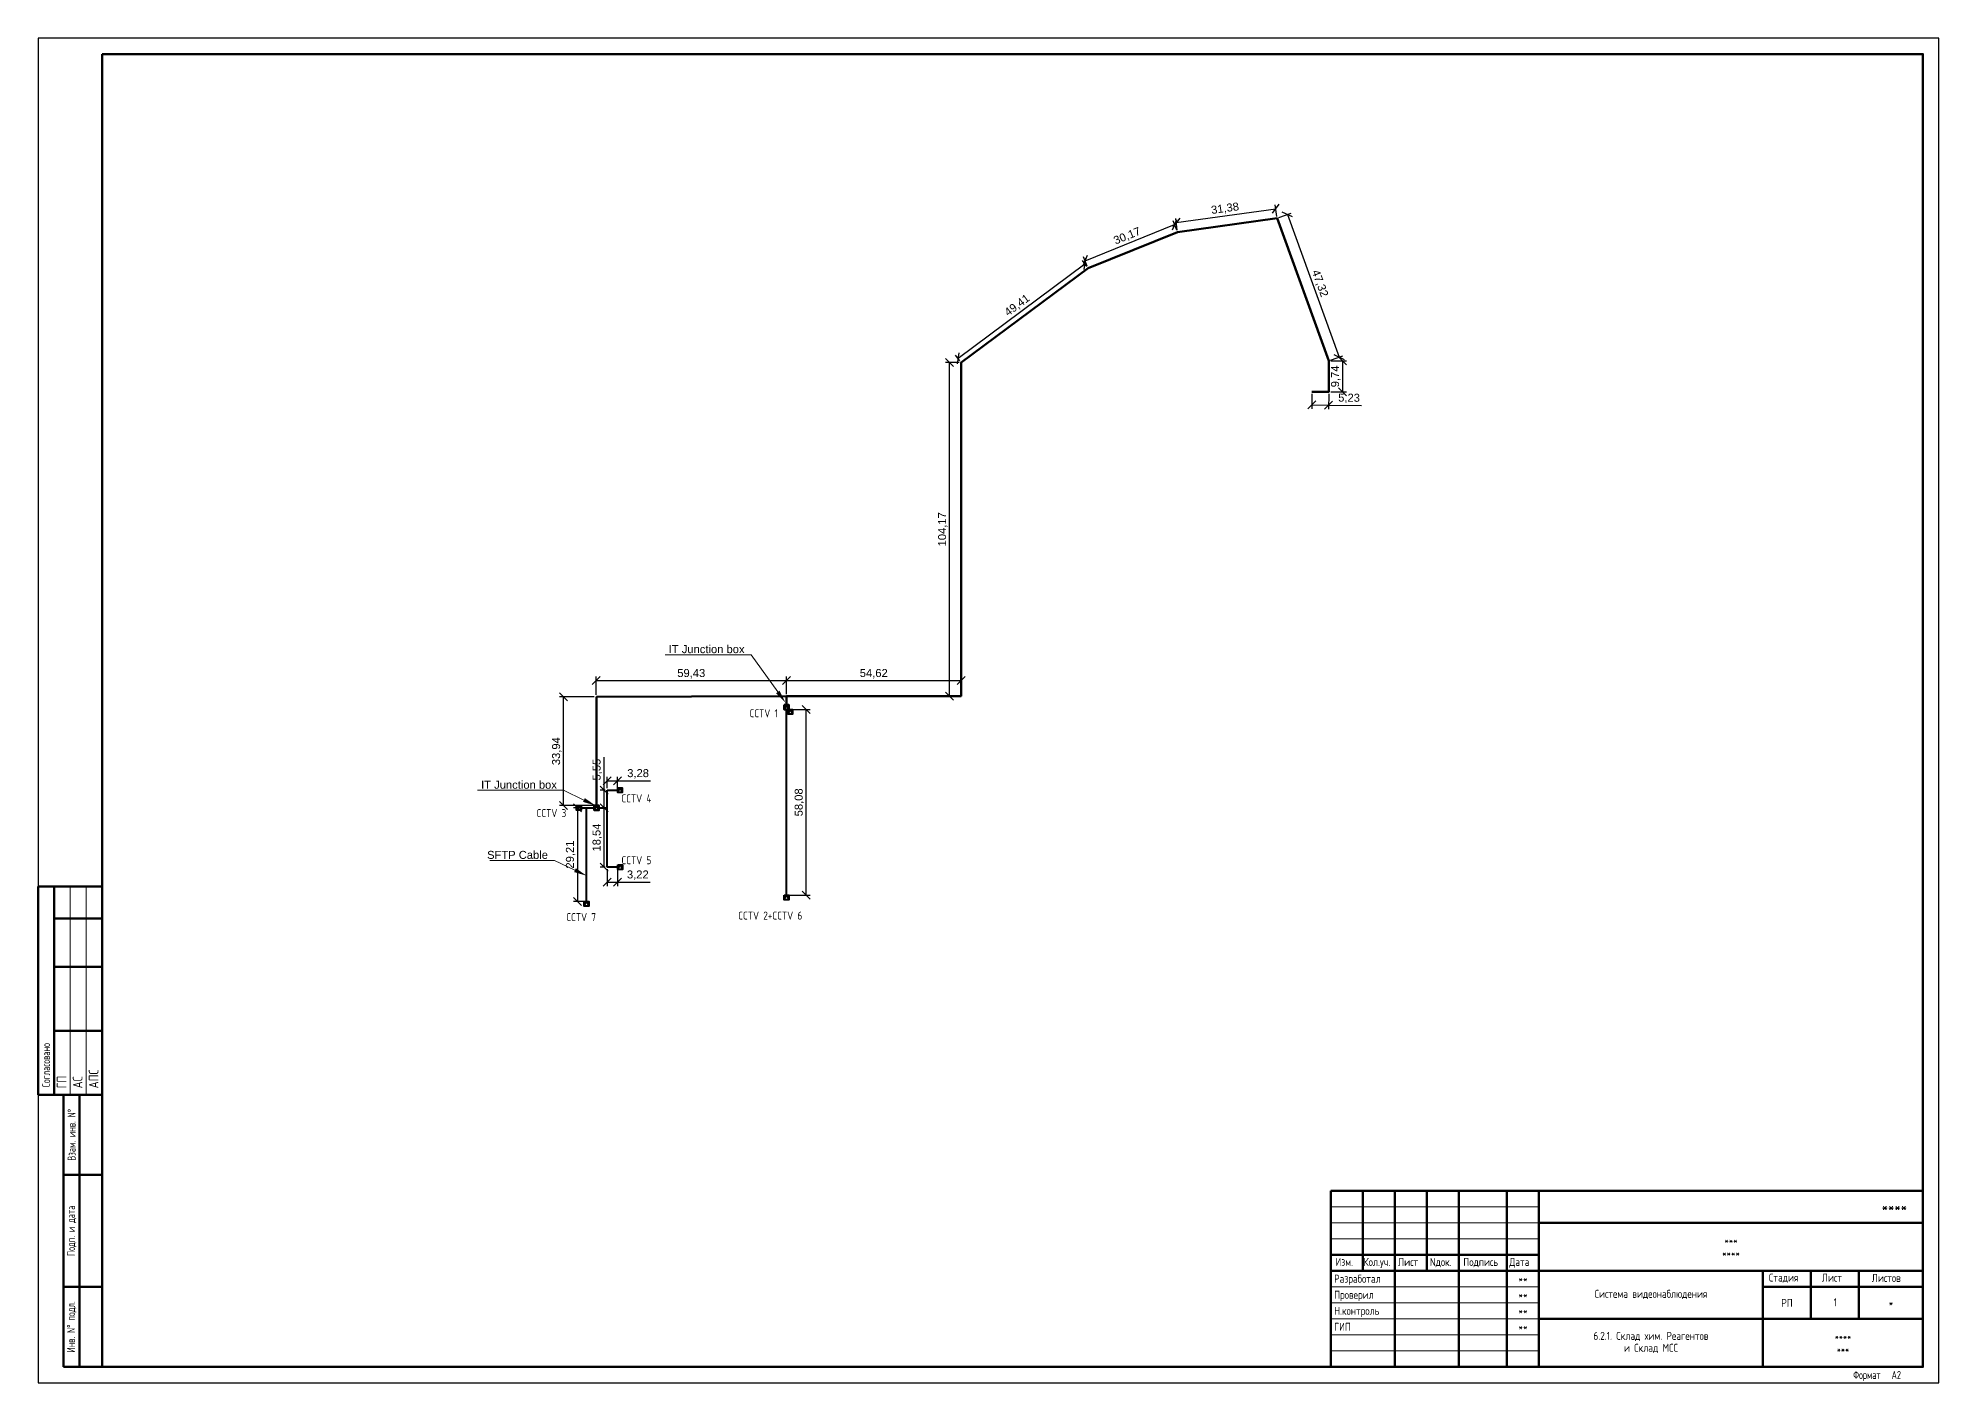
# Model space of a CAD drawing. Header units: millimetres. Extents: x 17643 to 21189, y -571 to 322.
# Drawn here: x 17643 to 18237, y -571 to -151 of the extents above; entities that cross this region are included whole.
import ezdxf
from ezdxf import colors
from ezdxf.entities.mleader import LeaderData, LeaderLine
from ezdxf.enums import TextEntityAlignment as Align
from ezdxf.lldxf.tags import DXFTag
from ezdxf.math import Vec2, Vec3

# ---------------------------------------------------------------- set-up
doc = ezdxf.new("R2010")
doc.units = ezdxf.units.MM
doc.linetypes.add('CONTI', pattern=[0])
for name, color, linetype in [('Text', 7, 'CONTI'), ('Text-Standart(R)', 7, 'Continuous'), ('TX_TEXT', 7, 'Continuous')]:
    doc.layers.add(name, color=color, linetype=linetype)
for name, color, linetype, lineweight in [('TX_RAMKA', 7, 'Continuous', 50), ('СВН_UTP', 6, 'Continuous', 40), ('СВН_ВОЛС', 10, 'fiber_optic', 50), ('Э_#Линии_ОСНОВНАЯ_050', 7, 'Continuous', 50), ('Э_#Линии_ТОНКАЯ_018', 7, 'Continuous', 18), ('Э_ТЕКСТ', 7, 'Continuous', 25)]:
    doc.layers.add(name, color=color, linetype=linetype, lineweight=lineweight)
doc.styles.add('RomanS', font='romans.shx')
doc.styles.add('simples.shx', font='simplex.shx', dxfattribs={"width": 0.8, "height": 2.5})
doc.styles.add('SIMPLEX', font='simplex.shx', dxfattribs={"width": 0.8})
doc.styles.add('simplex.shx', font='simplex.shx', dxfattribs={"width": 0.8})
doc.styles.get("Standard").update_dxf_attribs({"font": 'arial.ttf'})
doc.styles.add('ГОСТ 2.304', font='CS_Gost2304.shx')
doc.styles.add('Э_Romans', font='romans.shx', dxfattribs={"width": 0.7})
tags = doc.linetypes.add('fiber_optic', pattern='A,12.7,-5.08,["FIB OP",Standard,S=2.54,R=0,X=-3.54,Y=-1.27],-9.08', length=26.86).pattern_tags.tags
tags[6] = DXFTag(74, 10)
doc.dimstyles.new('Аннотативный', dxfattribs={"dimscale": 0, "dimtxt": 2.5, "dimasz": 2.5, "dimexe": 1.25, "dimexo": 0.625, "dimtad": 1, "dimtxsty": 'Standard', "dimblk": 'OBLIQUE', "dimcen": 2.5, "dimadec": 0, "dimazin": 0, "dimtfac": 1, "dimtmove": 0, "dimatfit": 3, "dimfxl": 1, "dimarcsym": 0})

# ---------------------------------------------------------------- blocks, each defined once
blk = doc.blocks.new('Э_Штамп_ГОСТ Р 21.1101-2013 Форма 3')
at = {"layer": 'TX_RAMKA'}
for p, q in [((-185, 55), (-185, 0)), ((0, 55), (-185, 55)), ((-175, 55), (-175, 30)), ((-175, 55), (-175, 30)), ((-165, 55), (-165, 0)), ((-155, 30), (-155, 55)), ((-145, 0), (-145, 55)), ((-145, 55), (-145, 0)), ((-130, 0), (-130, 55)), ((-130, 55), (-130, 0)), ((-120, 55), (-120, 0)), ((-120, 55), (-120, 0)), ((0, 55), (0, 0)), ((-120, 45), (0, 45)), ((-185, 35), (-120, 35)), ((-185, 30), (0, 30)), ((-50, 0), (-50, 30)), ((-35, 15), (-35, 30)), ((-20, 15), (-20, 30)), ((-50, 25), (0, 25)), ((-120, 15), (0, 15)), ((0, 0), (-185, 0))]:
    blk.add_line(p, q, dxfattribs=at)
at = {"layer": 'TX_RAMKA', "lineweight": 9}
for p, q in [((-185, 50), (-120, 50)), ((-185, 45), (-120, 45)), ((-185, 40), (-120, 40)), ((-185, 25), (-120, 25)), ((-185, 20), (-120, 20)), ((-185, 15), (-120, 15)), ((-185, 10), (-120, 10)), ((-185, 5), (-120, 5))]:
    blk.add_line(p, q, dxfattribs=at)
at = {"layer": 'Text', "color": 0, "style": 'simplex.shx', "width": 0.68}
blk.add_text('***', height=2.5, dxfattribs=at).set_placement((-25, 5.5), align=Align.MIDDLE)
at = {"layer": 'Text-Standart(R)', "style": 'simplex.shx', "width": 0.78}
for s, p in [('****', (-60, 35.5)), ('***', (-60, 39.5))]:
    blk.add_text(s, height=2.5, dxfattribs=at).set_placement(p, align=Align.MIDDLE)
at = {"layer": 'Text-Standart(R)', "insert": (-85, 22.63), "char_height": 2.5, "width": 70, "attachment_point": 5, "style": 'simplex.shx'}
blk.add_mtext('Система видеонаблюдения', dxfattribs=at)
at = {"layer": 'TX_RAMKA', "lineweight": -3, "style": 'RomanS', "width": 0.8}
for p in [(-125, 27.5), (-125, 22.5), (-125, 17.5), (-125, 12.5)]:
    blk.add_text('**', height=2.5, dxfattribs=at).set_placement(p, align=Align.MIDDLE)
at = {"layer": 'TX_TEXT', "style": 'SIMPLEX', "width": 0.8}
blk.add_text('****', height=3.5, dxfattribs=at).set_placement((-5, 50), align=Align.MIDDLE_RIGHT)
at = {"layer": 'TX_TEXT', "style": 'simplex.shx', "width": 0.8}
for s, p in [('Изм.', (-183.59, 31.54)), ('Кол.уч.', (-174.82, 31.54)), ('Лист', (-164.02, 31.54)), ('Nдок.', (-154.1, 31.54)), ('Подпись', (-143.62, 31.54)), ('Дата', (-129.26, 31.54)), ('Разработал', (-184, 26.3)), ('Проверил', (-184, 21.29)), ('Стадия', (-48.15, 26.66)), ('Лист', (-31.6, 26.63)), ('Листов', (-15.99, 26.54)), ('Н.контроль', (-184, 16.28)), ('ГИП', (-184, 11.28))]:
    blk.add_text(s, height=2.5, dxfattribs=at).set_placement(p)
at = {"layer": 'TX_TEXT', "style": 'simplex.shx'}
for s, width, p in [('РП', 0.8, (-42.5, 20)), ('*', 0.8, (-10, 20)), ('****', 0.68, (-25, 9.5))]:
    blk.add_text(s, height=2.5, dxfattribs=dict(at, width=width)).set_placement(p, align=Align.MIDDLE)
blk = doc.blocks.new('Э_Штамп_ГОСТ Р 21.1101-2013 Штамп боковой')
at = {"layer": 'Э_#Линии_ОСНОВНАЯ_050'}
for p, q in [((-12, 85), (0, 85)), ((-12, 85), (-12, 0)), ((-7, 85), (-7, 0)), ((0, 85), (0, 0)), ((-12, 60), (0, 60)), ((-12, 25), (0, 25)), ((-12, 0), (0, 0))]:
    blk.add_line(p, q, dxfattribs=at)
at = {"layer": 'Э_ТЕКСТ', "char_height": 2.5, "attachment_point": 5, "rotation": 90, "style": 'Э_Romans'}
for s, insert, width in [('Взам. инв. N%%D', (-9.5, 72.5), 25), ('Подп. и дата', (-9.5, 42.5), 35), ('Инв. N%%D подл.', (-9.5, 12.5), 25)]:
    blk.add_mtext(s, dxfattribs=dict(at, insert=insert, width=width))
blk = doc.blocks.new('Э_Штамп_ГОСТ Р 21.1101-2013 Штамп согласовано')
at = {"layer": 'Э_#Линии_ОСНОВНАЯ_050'}
for p, q in [((-20, 65), (0, 65)), ((-20, 65), (-20, 0)), ((-15, 65), (-15, 0)), ((0, 65), (0, 0)), ((-15, 55), (0, 55)), ((-15, 40), (0, 40)), ((-15, 20), (0, 20)), ((-20, 0), (0, 0))]:
    blk.add_line(p, q, dxfattribs=at)
at = {"layer": 'Э_#Линии_ТОНКАЯ_018'}
for p, q in [((-10, 65), (-10, 0)), ((-5, 65), (-5, 0))]:
    blk.add_line(p, q, dxfattribs=at)
at = {"layer": 'Э_ТЕКСТ', "insert": (-17.5, 0), "char_height": 2.5, "width": 65, "attachment_point": 4, "rotation": 90, "style": 'Э_Romans'}
blk.add_mtext('  Согласовано', dxfattribs=at)
blk = doc.blocks.new('*U13')
at = {"layer": 'Э_#Линии_ОСНОВНАЯ_050', "lineweight": 50}
blk.add_lwpolyline([(-574, 415), (-574, 5), (-5, 5), (-5, 415)], close=True, dxfattribs=at)
at = {"layer": 'Э_#Линии_ТОНКАЯ_018', "lineweight": 25}
blk.add_lwpolyline([(-594, 420), (-594, 0), (0, 0), (0, 420)], close=True, dxfattribs=at)
for name, p in [('Э_Штамп_ГОСТ Р 21.1101-2013 Штамп согласовано', (-574, 90)), ('Э_Штамп_ГОСТ Р 21.1101-2013 Штамп боковой', (-574, 5))]:
    blk.add_blockref(name, p)
at = {"linetype": 'Continuous', "lineweight": 25, "style": 'ГОСТ 2.304'}
for s, p in [('ГП', (-585.12, 92)), ('АС', (-580.12, 92)), ('АПС', (-575.12, 92))]:
    blk.add_text(s, height=3, rotation=90, dxfattribs=at).set_placement(p)
at = {"style": 'Э_Romans', "width": 0.7}
blk.add_text('Формат ', height=2.5, dxfattribs=at).set_placement((-26.82, 2.5), align=Align.MIDDLE_LEFT)
blk.add_attdef('ФОРМАТ', text='', height=2.5, dxfattribs=at).set_placement((-14.82, 2.5), align=Align.MIDDLE_LEFT)
blk = doc.blocks.new('A$Cde4dd363')
h = blk.add_hatch(color=0)
h.dxf.hatch_style = 1
h.paths.add_polyline_path([(0, 0), (0.73, 1.45), (0, 1.45)])
h.paths.add_polyline_path([(1.45, 1.45), (0.73, 1.45), (1.45, 0)])
at = {"color": 0}
for p, q in [((0, 0), (0.73, 1.45)), ((0.73, 1.45), (1.45, 0))]:
    blk.add_line(p, q, dxfattribs=at)
blk.add_lwpolyline([(0, 1.45), (1.45, 1.45), (1.45, 0), (0, 0)], close=True, dxfattribs=at)
blk = doc.blocks.new('_Oblique')
at = {"color": 0, "linetype": 'ByBlock', "lineweight": -2}
blk.add_line((-0.5, -0.5), (0.5, 0.5), dxfattribs=at)
blk = doc.blocks.new('*D24')
at = {"color": 0, "lineweight": -2, "transparency": 16777216}
for p, q in [((17816.78, -356.4), (17805.98, -356.4)), ((17807.23, -390.34), (17807.23, -356.4)), ((17816.91, -390.34), (17805.98, -390.34))]:
    blk.add_line(p, q, dxfattribs=at)
at = {"color": 0, "lineweight": -2, "transparency": 16777216, "xscale": 2.5, "yscale": 2.5, "zscale": 2.5}
for p, rotation in [((17807.23, -356.4), 90), ((17807.23, -390.34), 270)]:
    blk.add_blockref('_Oblique', p, dxfattribs=dict(at, rotation=rotation))
at = {"color": 0, "transparency": 16777216, "insert": (17805.11, -373.37), "char_height": 2.5, "attachment_point": 5, "rotation": 90}
blk.add_mtext('33,94', dxfattribs=at)
blk = doc.blocks.new('*D25')
at = {"color": 0, "lineweight": -2, "transparency": 16777216}
for p, q in [((17817.41, -355.77), (17817.41, -350.07)), ((17876.83, -355.54), (17876.83, -350.07)), ((17817.41, -351.32), (17876.83, -351.32))]:
    blk.add_line(p, q, dxfattribs=at)
at = {"color": 0, "lineweight": -2, "transparency": 16777216, "xscale": 2.5, "yscale": 2.5, "zscale": 2.5, "rotation": 180}
blk.add_blockref('_Oblique', (17817.41, -351.32), dxfattribs=at)
at = {"color": 0, "lineweight": -2, "transparency": 16777216, "xscale": 2.5, "yscale": 2.5, "zscale": 2.5}
blk.add_blockref('_Oblique', (17876.83, -351.32), dxfattribs=at)
at = {"color": 0, "transparency": 16777216, "insert": (17847.12, -349.19), "char_height": 2.5, "attachment_point": 5}
blk.add_mtext('59,43', dxfattribs=at)
blk = doc.blocks.new('*D26')
at = {"color": 0, "lineweight": -2, "transparency": 16777216}
for p, q in [((17876.83, -355.54), (17876.83, -350.07)), ((17931.46, -355.54), (17931.46, -350.07)), ((17876.83, -351.32), (17931.46, -351.32))]:
    blk.add_line(p, q, dxfattribs=at)
at = {"color": 0, "lineweight": -2, "transparency": 16777216, "xscale": 2.5, "yscale": 2.5, "zscale": 2.5, "rotation": 180}
blk.add_blockref('_Oblique', (17876.83, -351.32), dxfattribs=at)
at = {"color": 0, "lineweight": -2, "transparency": 16777216, "xscale": 2.5, "yscale": 2.5, "zscale": 2.5}
blk.add_blockref('_Oblique', (17931.46, -351.32), dxfattribs=at)
at = {"color": 0, "transparency": 16777216, "insert": (17904.14, -349.19), "char_height": 2.5, "attachment_point": 5}
blk.add_mtext('54,62', dxfattribs=at)
blk = doc.blocks.new('*D27')
at = {"color": 0, "lineweight": -2, "transparency": 16777216}
for p, q in [((17930.83, -251.99), (17926.59, -251.99)), ((17927.84, -356.17), (17927.84, -251.99)), ((17930.83, -356.17), (17926.59, -356.17))]:
    blk.add_line(p, q, dxfattribs=at)
at = {"color": 0, "lineweight": -2, "transparency": 16777216, "xscale": 2.5, "yscale": 2.5, "zscale": 2.5}
for p, rotation in [((17927.84, -251.99), 90), ((17927.84, -356.17), 270)]:
    blk.add_blockref('_Oblique', p, dxfattribs=dict(at, rotation=rotation))
at = {"color": 0, "transparency": 16777216, "insert": (17925.72, -304.08), "char_height": 2.5, "attachment_point": 5, "rotation": 90}
blk.add_mtext('104,17', dxfattribs=at)
blk = doc.blocks.new('*D28')
at = {"color": 0, "lineweight": -2, "transparency": 16777216}
for p, q in [((17930.47, -250.67), (17970.11, -221.18)), ((17970.72, -222), (17969.36, -220.17)), ((17931.08, -251.49), (17929.72, -249.67))]:
    blk.add_line(p, q, dxfattribs=at)
at = {"color": 0, "lineweight": -2, "transparency": 16777216, "xscale": 2.5, "yscale": 2.5, "zscale": 2.5}
for p, rotation in [((17970.11, -221.18), 36.65221882699117), ((17930.47, -250.67), 216.6522188269911)]:
    blk.add_blockref('_Oblique', p, dxfattribs=dict(at, rotation=rotation))
at = {"color": 0, "transparency": 16777216, "insert": (17949.02, -234.22), "char_height": 2.5, "attachment_point": 5, "rotation": 36.65222}
blk.add_mtext('49,41', dxfattribs=at)
blk = doc.blocks.new('*D29')
at = {"color": 0, "lineweight": -2, "transparency": 16777216}
for p, q in [((17998.85, -210.67), (17997.69, -207.78)), ((17970.17, -220.19), (17998.16, -208.94)), ((17970.86, -221.92), (17969.7, -219.03))]:
    blk.add_line(p, q, dxfattribs=at)
at = {"color": 0, "lineweight": -2, "transparency": 16777216, "xscale": 2.5, "yscale": 2.5, "zscale": 2.5}
for p, rotation in [((17998.16, -208.94), 21.89115544545056), ((17970.17, -220.19), 201.8911554454506)]:
    blk.add_blockref('_Oblique', p, dxfattribs=dict(at, rotation=rotation))
at = {"color": 0, "transparency": 16777216, "insert": (17983.37, -212.59), "char_height": 2.5, "attachment_point": 5, "rotation": 21.89116}
blk.add_mtext('30,17', dxfattribs=at)
blk = doc.blocks.new('*D30')
at = {"color": 0, "lineweight": -2, "transparency": 16777216}
for p, q in [((17999, -210.63), (17998.5, -207.03)), ((17998.68, -208.27), (18029.76, -203.97)), ((18030.09, -206.34), (18029.59, -202.73))]:
    blk.add_line(p, q, dxfattribs=at)
at = {"color": 0, "lineweight": -2, "transparency": 16777216, "xscale": 2.5, "yscale": 2.5, "zscale": 2.5}
for p, rotation in [((17998.68, -208.27), 187.8658679412947), ((18029.76, -203.97), 7.8658679412947)]:
    blk.add_blockref('_Oblique', p, dxfattribs=dict(at, rotation=rotation))
at = {"color": 0, "transparency": 16777216, "insert": (18013.93, -204.01), "char_height": 2.5, "attachment_point": 5, "rotation": 7.86587}
blk.add_mtext('31,38', dxfattribs=at)
blk = doc.blocks.new('*D31')
at = {"color": 0, "lineweight": -2, "transparency": 16777216}
for p, q in [((18030.76, -206.74), (18034.55, -205.37)), ((18033.38, -205.79), (18049.52, -250.28)), ((18046.9, -251.23), (18050.69, -249.86))]:
    blk.add_line(p, q, dxfattribs=at)
at = {"color": 0, "lineweight": -2, "transparency": 16777216, "xscale": 2.5, "yscale": 2.5, "zscale": 2.5}
for p, rotation in [((18033.38, -205.79), 109.9370694259763), ((18049.52, -250.28), 289.9370694259763)]:
    blk.add_blockref('_Oblique', p, dxfattribs=dict(at, rotation=rotation))
at = {"color": 0, "transparency": 16777216, "insert": (18043.45, -227.31), "char_height": 2.5, "attachment_point": 5, "rotation": 289.93707}
blk.add_mtext('47,32', dxfattribs=at)
blk = doc.blocks.new('*D32')
at = {"color": 0, "lineweight": -2, "transparency": 16777216}
for p, q in [((18046.93, -251.44), (18051.89, -251.44)), ((18050.64, -251.44), (18050.64, -261.19)), ((18046.93, -261.19), (18051.89, -261.19))]:
    blk.add_line(p, q, dxfattribs=at)
at = {"color": 0, "lineweight": -2, "transparency": 16777216, "xscale": 2.5, "yscale": 2.5, "zscale": 2.5}
for p, rotation in [((18050.64, -251.44), 90), ((18050.64, -261.19), 270)]:
    blk.add_blockref('_Oblique', p, dxfattribs=dict(at, rotation=rotation))
at = {"color": 0, "transparency": 16777216, "insert": (18048.51, -256.32), "char_height": 2.5, "attachment_point": 5, "rotation": 90}
blk.add_mtext('9,74', dxfattribs=at)
blk = doc.blocks.new('*D33')
at = {"color": 0, "lineweight": -2, "transparency": 16777216}
for p, q in [((18041.07, -261.77), (18041.03, -266.49)), ((18041.04, -265.24), (18046.28, -265.28)), ((18046.3, -261.81), (18046.27, -266.53)), ((18046.28, -265.28), (18056.52, -265.37))]:
    blk.add_line(p, q, dxfattribs=at)
at = {"color": 0, "lineweight": -2, "transparency": 16777216, "xscale": 2.5, "yscale": 2.5, "zscale": 2.5}
for p, rotation in [((18041.04, -265.24), 179.5352792490111), ((18046.28, -265.28), 359.5352792490111)]:
    blk.add_blockref('_Oblique', p, dxfattribs=dict(at, rotation=rotation))
at = {"color": 0, "transparency": 16777216, "insert": (18052.66, -263.21), "char_height": 2.5, "attachment_point": 5, "rotation": 359.53528}
blk.add_mtext('5,23', dxfattribs=at)
blk = doc.blocks.new('*D35')
at = {"color": 0, "lineweight": -2, "transparency": 16777216}
for p, q in [((17877.46, -360.3), (17884.28, -360.3)), ((17883.03, -418.38), (17883.03, -360.3)), ((17877.46, -418.38), (17884.28, -418.38))]:
    blk.add_line(p, q, dxfattribs=at)
at = {"color": 0, "lineweight": -2, "transparency": 16777216, "xscale": 2.5, "yscale": 2.5, "zscale": 2.5}
for p, rotation in [((17883.03, -360.3), 90), ((17883.03, -418.38), 270)]:
    blk.add_blockref('_Oblique', p, dxfattribs=dict(at, rotation=rotation))
at = {"color": 0, "transparency": 16777216, "insert": (17880.91, -389.34), "char_height": 2.5, "attachment_point": 5, "rotation": 90}
blk.add_mtext('58,08', dxfattribs=at)
blk = doc.blocks.new('*D36')
at = {"color": 0, "lineweight": -2, "transparency": 16777216}
for p, q in [((17813.77, -391.06), (17810.31, -391.06)), ((17811.56, -391.06), (17811.56, -420.27)), ((17813.77, -420.27), (17810.31, -420.27))]:
    blk.add_line(p, q, dxfattribs=at)
at = {"color": 0, "lineweight": -2, "transparency": 16777216, "xscale": 2.5, "yscale": 2.5, "zscale": 2.5}
for p, rotation in [((17811.56, -391.06), 90), ((17811.56, -420.27), 270)]:
    blk.add_blockref('_Oblique', p, dxfattribs=dict(at, rotation=rotation))
at = {"color": 0, "transparency": 16777216, "insert": (17809.43, -405.66), "char_height": 2.5, "attachment_point": 5, "rotation": 90}
blk.add_mtext('29,21', dxfattribs=at)
blk = doc.blocks.new('*D37')
at = {"color": 0, "lineweight": -2, "transparency": 16777216}
for p, q in [((17820.84, -410.23), (17820.84, -415.47)), ((17820.84, -414.22), (17824.06, -414.22)), ((17824.06, -410.23), (17824.06, -415.47)), ((17824.06, -414.22), (17834.28, -414.22))]:
    blk.add_line(p, q, dxfattribs=at)
at = {"color": 0, "lineweight": -2, "transparency": 16777216, "xscale": 2.5, "yscale": 2.5, "zscale": 2.5, "rotation": 180}
blk.add_blockref('_Oblique', (17820.84, -414.22), dxfattribs=at)
at = {"color": 0, "lineweight": -2, "transparency": 16777216, "xscale": 2.5, "yscale": 2.5, "zscale": 2.5}
blk.add_blockref('_Oblique', (17824.06, -414.22), dxfattribs=at)
at = {"color": 0, "transparency": 16777216, "insert": (17830.42, -412.09), "char_height": 2.5, "attachment_point": 5}
blk.add_mtext('3,22', dxfattribs=at)
blk = doc.blocks.new('*D38')
at = {"color": 0, "lineweight": -2, "transparency": 16777216}
for p, q in [((17820.22, -391.06), (17818.63, -391.06)), ((17819.88, -409.6), (17819.88, -391.06)), ((17820.22, -409.6), (17818.63, -409.6))]:
    blk.add_line(p, q, dxfattribs=at)
at = {"color": 0, "lineweight": -2, "transparency": 16777216, "xscale": 2.5, "yscale": 2.5, "zscale": 2.5}
for p, rotation in [((17819.88, -391.06), 90), ((17819.88, -409.6), 270)]:
    blk.add_blockref('_Oblique', p, dxfattribs=dict(at, rotation=rotation))
at = {"color": 0, "transparency": 16777216, "insert": (17817.75, -400.33), "char_height": 2.5, "attachment_point": 5, "rotation": 90}
blk.add_mtext('18,54', dxfattribs=at)
blk = doc.blocks.new('*D39')
at = {"color": 0, "lineweight": -2, "transparency": 16777216}
for p, q in [((17819.88, -385.51), (17819.88, -375.24)), ((17820.22, -385.51), (17818.63, -385.51)), ((17819.88, -391.06), (17819.88, -385.51)), ((17820.22, -391.06), (17818.63, -391.06))]:
    blk.add_line(p, q, dxfattribs=at)
at = {"color": 0, "lineweight": -2, "transparency": 16777216, "xscale": 2.5, "yscale": 2.5, "zscale": 2.5}
for p, rotation in [((17819.88, -385.51), 90), ((17819.88, -391.06), 270)]:
    blk.add_blockref('_Oblique', p, dxfattribs=dict(at, rotation=rotation))
at = {"color": 0, "transparency": 16777216, "insert": (17817.76, -379.13), "char_height": 2.5, "attachment_point": 5, "rotation": 90}
blk.add_mtext('5,55', dxfattribs=at)
blk = doc.blocks.new('*D40')
at = {"color": 0, "lineweight": -2, "transparency": 16777216}
for p, q in [((17820.84, -384.88), (17820.84, -381.33)), ((17820.84, -382.58), (17824.12, -382.58)), ((17824.12, -384.88), (17824.12, -381.33)), ((17824.12, -382.58), (17834.37, -382.58))]:
    blk.add_line(p, q, dxfattribs=at)
at = {"color": 0, "lineweight": -2, "transparency": 16777216, "xscale": 2.5, "yscale": 2.5, "zscale": 2.5, "rotation": 180}
blk.add_blockref('_Oblique', (17820.84, -382.58), dxfattribs=at)
at = {"color": 0, "lineweight": -2, "transparency": 16777216, "xscale": 2.5, "yscale": 2.5, "zscale": 2.5}
blk.add_blockref('_Oblique', (17824.12, -382.58), dxfattribs=at)
at = {"color": 0, "transparency": 16777216, "insert": (17830.5, -380.45), "char_height": 2.5, "attachment_point": 5}
blk.add_mtext('3,28', dxfattribs=at)

msp = doc.modelspace()

# ---------------------------------------------------------------- linework, layer by layer
at = {"layer": 'СВН_UTP'}
for p, q in [((17876.833, -418.38), (17876.833, -360.298)), ((17877.352, -361.093, 0.46), (17876.833, -361.093)), ((17820.843, -385.507, 78.458), (17824.071, -385.506, 78.398)), ((17820.843, -409.604, 78.458), (17820.843, -385.507, 78.458)), ((17812.674, -391.061), (17816.812, -391.061)), ((17814.4, -420.267), (17814.4, -391.061)), ((17818.263, -391.061), (17820.843, -391.061, 78.458)), ((17824.161, -409.604, 78.458), (17820.843, -409.604, 78.458))]:
    msp.add_line(p, q, dxfattribs=at)
at = {"layer": 'СВН_ВОЛС'}
msp.add_line((17876.833, -358.848), (17876.833, -356.167), dxfattribs=at)
at = {"layer": 'СВН_ВОЛС', "linetype": 'fiber_optic'}
msp.add_lwpolyline([(17817.537, -390.336), (17817.537, -356.395), (17876.833, -356.167), (17931.456, -356.167), (17931.456, -251.994), (17971.094, -222.501), (17999.088, -211.252), (18030.172, -206.958), (18046.309, -251.445), (18046.309, -261.188), (18041.077, -261.146)], dxfattribs=at)

# ---------------------------------------------------------------- block references
msp.add_blockref('*U13', (18236.998, -570.661)).add_auto_attribs({'ФОРМАТ': 'А2'})
msp.add_blockref('Э_Штамп_ГОСТ Р 21.1101-2013 Форма 3', (18231.998, -565.661))
at = {"layer": 'СВН_UTP'}
for p in [(17877.352, -361.818, 0.46), (17824.123, -386.231, 78.398), (17811.223, -391.786), (17824.161, -410.329, 78.458), (17813.674, -421.717), (17876.107, -419.83)]:
    msp.add_blockref('A$Cde4dd363', p, dxfattribs=at)
at = {"layer": 'СВН_ВОЛС'}
for p in [(17876.107, -360.298), (17816.812, -391.786)]:
    msp.add_blockref('A$Cde4dd363', p, dxfattribs=at)

# ---------------------------------------------------------------- texts
at = {"layer": 'TX_RAMKA', "lineweight": -3, "style": 'RomanS', "width": 0.8}
for s, p in [('6.2.1. Склад хим. Реагентов', (18146.998, -555.956)), ('и Склад МСС', (18146.998, -559.681))]:
    msp.add_text(s, height=2.5, dxfattribs=at).set_placement(p, align=Align.MIDDLE_CENTER)
at = {"layer": 'TX_TEXT', "style": 'simples.shx', "width": 0.8}
msp.add_text('1', height=2.5, dxfattribs=at).set_placement((18204.101, -546.714, 21.366))
at = {"layer": 'СВН_UTP', "lineweight": 25, "style": 'RomanS', "width": 0.8}
for s, p in [('CCTV 1', (17869.756, -361.522)), ('CCTV 3', (17803.414, -392.701)), ('CCTV 4', (17829.975, -388.104)), ('CCTV 5', (17829.975, -407.414)), ('CCTV 7', (17812.706, -425.179)), ('CCTV 2+CCTV 6', (17871.795, -424.706))]:
    msp.add_text(s, height=2.5, dxfattribs=at).set_placement(p, align=Align.MIDDLE_CENTER)

# ---------------------------------------------------------------- dimensions: what is measured, and where the dimension line sits
for p1, p2, distance, picture, middle in [((17999.088, -211.252), (18030.172, -206.958), 3.013, '*D30', (18013.926, -204.013)), ((17971.094, -222.501), (17999.088, -211.252), 2.49, '*D29', (17983.369, -212.592)), ((18030.172, -206.958), (18046.309, -251.445), 3.412, '*D31', (18043.448, -227.312)), ((17931.456, -251.994), (17971.094, -222.501), 1.651, '*D28', (17949.019, -234.216)), ((17931.456, -356.167), (17931.456, -251.994), 3.613, '*D27', (17925.716, -304.08)), ((18046.309, -251.445), (18046.309, -261.188), 4.327, '*D32', (18048.509, -256.317)), ((18041.077, -261.146), (18046.309, -261.188), -4.095, '*D33', (18052.665, -263.208))]:
    dim = msp.add_aligned_dim(p1=p1, p2=p2, distance=distance, dimstyle='Аннотативный', override={"dimblk1": 'Oblique', "dimblk2": 'Oblique', "dimsah": 1})
    dim.commit()
    dim.dimension.update_dxf_attribs({"geometry": picture, "text_midpoint": middle})
for base, p1, p2, picture, middle in [((17876.833, -351.315), (17817.406, -356.396), (17876.833, -356.167), '*D25', (17847.119, -349.188)), ((17931.456, -351.315), (17876.833, -356.167), (17931.456, -356.167), '*D26', (17904.144, -349.188))]:
    dim = msp.add_linear_dim(base=base, p1=p1, p2=p2, dimstyle='Аннотативный', override={"dimblk1": 'Oblique', "dimblk2": 'Oblique', "dimsah": 1})
    dim.commit()
    dim.dimension.update_dxf_attribs({"geometry": picture, "text_midpoint": middle})
dim = msp.add_linear_dim(base=(17807.233, -356.396), p1=(17817.537, -390.336), p2=(17817.406, -356.396), angle=90, dimstyle='Аннотативный', override={"dimblk1": 'Oblique', "dimblk2": 'Oblique', "dimsah": 1})
dim.commit()
dim.dimension.update_dxf_attribs({"geometry": '*D24', "text_midpoint": (17805.106, -373.366)})
for base, p1, p2, picture, middle in [((17883.033, -360.298), (17876.833, -418.38), (17876.833, -360.298), '*D35', (17880.906, -389.339)), ((17819.88, -385.507), (17820.843, -391.061, 78.458), (17820.841, -385.507, 78.458), '*D39', (17817.757, -379.126)), ((17811.557, -420.267), (17814.4, -391.061), (17814.4, -420.267), '*D36', (17809.429, -405.664)), ((17819.88, -391.061), (17820.843, -409.604, 78.458), (17820.843, -391.061, 78.458), '*D38', (17817.752, -400.332))]:
    dim = msp.add_linear_dim(base=base, p1=p1, p2=p2, angle=90, dimstyle='Аннотативный')
    dim.commit()
    dim.dimension.update_dxf_attribs({"geometry": picture, "text_midpoint": middle})
for base, p1, p2, picture, middle in [((17824.123, -382.578), (17820.843, -385.507, 78.458), (17824.123, -385.506, 78.398), '*D40', (17830.497, -380.451)), ((17824.062, -414.221), (17820.843, -409.604, 78.458), (17824.062, -409.604, 78.918), '*D37', (17830.421, -412.094))]:
    dim = msp.add_linear_dim(base=base, p1=p1, p2=p2, dimstyle='Аннотативный')
    dim.commit()
    dim.dimension.update_dxf_attribs({"geometry": picture, "text_midpoint": middle})

# ---------------------------------------------------------------- leaders
at = {"layer": 'СВН_UTP'}
ml = msp.add_multileader_mtext('Standard', dxfattribs=at)
ml.set_content('SFTP Cable', color=256)
ml.set_leader_properties(lineweight=5)
ml.build(insert=Vec2(0, 0))
ml.multileader.update_dxf_attribs({"text_left_attachment_type": 6, "text_right_attachment_type": 6})
ctx = ml.context
ctx.base_point, ctx.char_height, ctx.plane_origin = Vec3(17781.616, -407.498), 2.5, Vec3(17814.4, -412.246)
ctx.left_attachment, ctx.right_attachment, ctx.text_align_type = 6, 6, 2
notes = []
notes.append((ctx, [(0, (1, 1, 0), (17804.406, -407.498), (-1, 0), 0.0702, [(0, [(17814.4, -412.246)], 0, [])])]))
ctx.mtext.insert, ctx.mtext.alignment, ctx.mtext.flow_direction = Vec3(17802.336, -404.498), 3, 5
at = {"layer": 'СВН_ВОЛС', "linetype": 'fiber_optic'}
ml = msp.add_multileader_mtext('Standard', dxfattribs=at)
ml.set_content('IT Junction box', color=256)
ml.set_leader_properties(lineweight=5)
ml.build(insert=Vec2(0, 0))
ml.multileader.update_dxf_attribs({"text_left_attachment_type": 6, "text_right_attachment_type": 6})
ctx = ml.context
ctx.base_point, ctx.char_height, ctx.plane_origin = Vec3(17838.432, -343.255), 2.5, Vec3(17876.495, -358.123)
ctx.left_attachment, ctx.right_attachment, ctx.text_align_type = 6, 6, 2
notes.append((ctx, [(0, (1, 1, 0), (17865.834, -343.255), (-1, 0), 0.0702, [(0, [(17876.495, -358.123)], 0, [])])]))
ctx.mtext.insert, ctx.mtext.alignment, ctx.mtext.flow_direction = Vec3(17863.764, -340.255), 3, 5
ml = msp.add_multileader_mtext('Standard', dxfattribs=at)
ml.set_content('IT Junction box', color=256)
ml.set_leader_properties(lineweight=5)
ml.build(insert=Vec2(0, 0))
ml.multileader.update_dxf_attribs({"text_left_attachment_type": 6, "text_right_attachment_type": 6})
ctx = ml.context
ctx.base_point, ctx.char_height, ctx.plane_origin = Vec3(17779.803, -385.588), 2.5, Vec3(17817.199, -390.336)
ctx.left_attachment, ctx.right_attachment, ctx.text_align_type = 6, 6, 2
notes.append((ctx, [(0, (1, 1, 0), (17807.205, -385.588), (-1, 0), 0.0702, [(0, [(17817.199, -390.336)], 0, [])])]))
ctx.mtext.insert, ctx.mtext.alignment, ctx.mtext.flow_direction = Vec3(17805.135, -382.588), 3, 5
for ctx, leaders in notes:
    for number, flags, end, landing, length, lines in leaders:
        leader = LeaderData()
        leader.index, (leader.has_last_leader_line, leader.has_dogleg_vector, leader.attachment_direction) = number, flags
        leader.last_leader_point, leader.dogleg_vector, leader.dogleg_length = Vec3(end), Vec3(landing), length
        for number, points, colour, breaks in lines:
            line = LeaderLine()
            line.index, line.vertices, line.color, line.breaks = number, Vec3.list(points), colors.encode_raw_color(colour), breaks
            leader.lines.append(line)
        ctx.leaders.append(leader)

doc.saveas('drawing.dxf')
